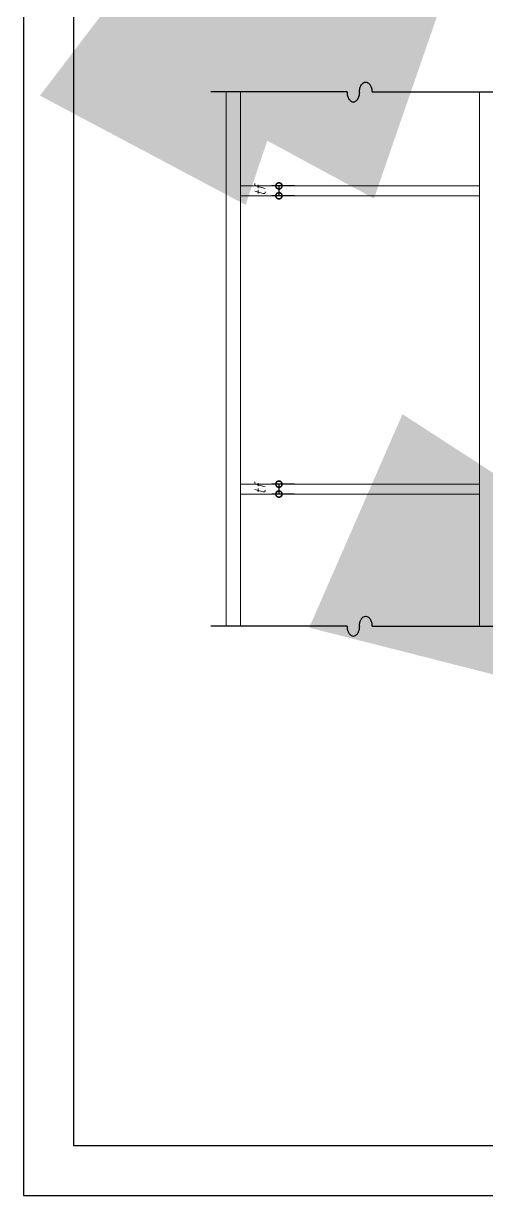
# Model space of a CAD drawing. Header units: inches. Extents: x 460503 to 460688, y 47570 to 48852.
# Drawn here: x 460506.05 to 460519.12, y 47722.34 to 47755.43 of the extents above; entities that cross this region are included whole.
import ezdxf

# ---------------------------------------------------------------- set-up
doc = ezdxf.new("R2010")
doc.units = ezdxf.units.IN
doc.header["$MEASUREMENT"] = 0
for name, color, linetype in [('1', 1, 'Continuous'), ('2Y', 2, 'Continuous'), ('DIM', 8, 'Continuous'), ('Dim-Axe', 1, 'Continuous'), ('lateral brace', 5, 'Continuous'), ('Layer4', 118, 'Continuous'), ('leader-1', 1, 'Continuous')]:
    doc.layers.add(name, color=color, linetype=linetype)
doc.layers.add('WALL-INT', color=3, linetype='Continuous', lineweight=9)
doc.styles.add('ITALICC', font='ITALICC.shx')
doc.styles.add('ROMANS', font='ROMANS', dxfattribs={"width": 0.8})
doc.dimstyles.new('Copy of 1-5(100)', dxfattribs={"dimscale": 100, "dimtxt": 2.5, "dimasz": 2.3, "dimexe": 1.5, "dimexo": 3, "dimgap": 1, "dimtad": 1, "dimdec": 0, "dimlfac": 0.05, "dimdsep": 46, "dimtxsty": 'ROMANS', "dimcen": 0, "dimclrd": 1, "dimclre": 1, "dimclrt": 2, "dimadec": 0, "dimazin": 0, "dimtfac": 2, "dimtdec": 0, "dimtmove": 2, "dimatfit": 3, "dimfxl": 1.5, "dimtolj": 1, "dimtzin": 0, "dimarcsym": 0})
doc.dimstyles.new('Dim-Axe', dxfattribs={"dimtxt": 0.3, "dimasz": 0.35, "dimexe": 0.2, "dimexo": 0.15, "dimgap": 0.09, "dimtad": 0, "dimzin": 4, "dimdsep": 46, "dimtxsty": 'ITALICC', "dimblk1": 'DOTSMALL', "dimblk2": 'DOTSMALL', "dimsah": 1, "dimcen": 0.09, "dimclrd": 1, "dimclre": 1, "dimclrt": 2, "dimazin": 0, "dimtfac": 1, "dimtofl": 0, "dimtmove": 2, "dimatfit": 3, "dimldrblk": 'DOTSMALL', "dimfxl": 0.5, "dimfxlon": 1, "dimtolj": 1, "dimtzin": 0, "dimarcsym": 0})

# ---------------------------------------------------------------- blocks, each defined once
blk = doc.blocks.new('_DOTSMALL')
at = {"color": 0, "linetype": 'ByBlock', "const_width": 0.5}
blk.add_lwpolyline([(-0.0625, 0, 1), (0.0625, 0, 1)], format="xyb", close=True, dxfattribs=at)
blk = doc.blocks.new('*D483')
at = {"layer": 'Defpoints', "color": 0, "transparency": 16777216}
for p in [(460513.848, 47750.841), (460513.26, 47750.561), (460513.848, 47750.561)]:
    blk.add_point(p, dxfattribs=at)
at = {"layer": 'Dim-Axe', "color": 1, "lineweight": -2, "transparency": 16777216}
for p, q in [((460513.698, 47750.841), (460513.06, 47750.841)), ((460513.26, 47750.841), (460513.26, 47750.561)), ((460513.698, 47750.561), (460513.06, 47750.561))]:
    blk.add_line(p, q, dxfattribs=at)
at = {"layer": 'Dim-Axe', "color": 1, "lineweight": -2, "transparency": 16777216, "xscale": 0.35, "yscale": 0.35, "zscale": 0.35}
for p, rotation in [((460513.26, 47750.841), 90), ((460513.26, 47750.561), 270)]:
    blk.add_blockref('_DOTSMALL', p, dxfattribs=dict(at, rotation=rotation))
at = {"layer": 'Dim-Axe', "color": 2, "transparency": 16777216, "insert": (460512.725, 47750.701), "char_height": 0.3, "attachment_point": 5, "rotation": 90, "style": 'ITALICC'}
blk.add_mtext('\\A1;tf', dxfattribs=at)
blk = doc.blocks.new('*D484')
at = {"layer": 'Defpoints', "color": 0, "transparency": 16777216}
for p in [(460513.848, 47742.421), (460513.26, 47742.141), (460513.848, 47742.141)]:
    blk.add_point(p, dxfattribs=at)
at = {"layer": 'Dim-Axe', "color": 1, "lineweight": -2, "transparency": 16777216}
for p, q in [((460513.698, 47742.421), (460513.06, 47742.421)), ((460513.26, 47742.421), (460513.26, 47742.141)), ((460513.698, 47742.141), (460513.06, 47742.141))]:
    blk.add_line(p, q, dxfattribs=at)
at = {"layer": 'Dim-Axe', "color": 1, "lineweight": -2, "transparency": 16777216, "xscale": 0.35, "yscale": 0.35, "zscale": 0.35}
for p, rotation in [((460513.26, 47742.421), 90), ((460513.26, 47742.141), 270)]:
    blk.add_blockref('_DOTSMALL', p, dxfattribs=dict(at, rotation=rotation))
at = {"layer": 'Dim-Axe', "color": 2, "transparency": 16777216, "insert": (460512.725, 47742.281), "char_height": 0.3, "attachment_point": 5, "rotation": 90, "style": 'ITALICC'}
blk.add_mtext('\\A1;tf', dxfattribs=at)

msp = doc.modelspace()

# ---------------------------------------------------------------- linework, layer by layer
at = {"layer": '1'}
msp.add_lwpolyline([(460507.46120186, 47723.75503506), (460588.72955203, 47723.75503506), (460588.72955203, 47780.38803169), (460507.46120186, 47780.38803169)], close=True, dxfattribs=at)
at = {"layer": '2Y', "color": 1}
for p, q in [((460515.18307289, 47753.49128987), (460511.34048232, 47753.49169938)), ((460515.88831565, 47753.49125274), (460519.84647574, 47753.49125274)), ((460515.18307289, 47738.41421558), (460511.34048232, 47738.41462508)), ((460515.88831565, 47738.41417844), (460519.84647574, 47738.41417844))]:
    msp.add_line(p, q, dxfattribs=at)
for points in [[(460515.53151644, 47753.49125274, -0.0646605448), (460515.54601334, 47753.60288412, -0.077520967), (460515.58376847, 47753.68903966, -0.1071733163), (460515.64634545, 47753.75213429, -0.2962281741), (460515.77348664, 47753.75213429, -0.1071733163), (460515.83606362, 47753.68903966, -0.077520967), (460515.87381875, 47753.60288412, -0.0646605448), (460515.88831565, 47753.49125274, -0.0646605448)], [(460515.18307289, 47753.49128987, 0.0646605448), (460515.19756979, 47753.37965849, 0.077520967), (460515.23532493, 47753.29350295, 0.1071733163), (460515.29790191, 47753.23040832, 0.2962282683), (460515.42504309, 47753.23040832, 0.1071733163), (460515.48762007, 47753.29350295, 0.077520967), (460515.5253752, 47753.37965849, 0.0646605448), (460515.53987211, 47753.49128987, 0.0646605448)], [(460515.18307289, 47738.41421558, 0.0646605448), (460515.19756979, 47738.3025842, 0.077520967), (460515.23532493, 47738.21642865, 0.1071733163), (460515.29790191, 47738.15333402, 0.2962282683), (460515.42504309, 47738.15333402, 0.1071733163), (460515.48762007, 47738.21642865, 0.077520967), (460515.5253752, 47738.3025842, 0.0646605448), (460515.53987211, 47738.41421558, 0.0646605448)], [(460515.53151644, 47738.41417844, -0.0646605448), (460515.54601334, 47738.52580982, -0.077520967), (460515.58376847, 47738.61196537, -0.1071733163), (460515.64634545, 47738.67506, -0.2962281741), (460515.77348664, 47738.67506, -0.1071733163), (460515.83606362, 47738.61196537, -0.077520967), (460515.87381875, 47738.52580982, -0.0646605448), (460515.88831565, 47738.41417844, -0.0646605448)]]:
    msp.add_lwpolyline(points, format="xyb", dxfattribs=at)
at = {"layer": 'DIM'}
msp.add_lwpolyline([(460506.04537694, 47722.33921014), (460590.14537694, 47722.33921014), (460590.14537694, 47781.80385661), (460506.04537694, 47781.80385661)], close=True, dxfattribs=at)
at = {"layer": 'lateral brace'}
msp.add_lwpolyline([(460506.04537694, 47722.33921014), (460590.14537694, 47722.33921014), (460590.14537694, 47781.80385661), (460506.04537694, 47781.80385661)], close=True, dxfattribs=at)
at = {"layer": 'Layer4'}
msp.add_lwpolyline([(460590.14537694, 47781.80385661), (460506.04537694, 47781.80385661), (460506.04537694, 47722.33921014), (460590.14537694, 47722.33921014)], close=True, dxfattribs=at)
at = {"layer": 'WALL-INT', "color": 3, "ltscale": 7}
for p, q in [((460511.77283585, 47753.49128987), (460511.77283585, 47738.41421558)), ((460512.17283585, 47753.49128987), (460512.17283585, 47738.41421558)), ((460518.92283585, 47753.49128987), (460518.92283585, 47738.41421558)), ((460512.17283585, 47750.84138317), (460518.92283585, 47750.84138317)), ((460512.17283585, 47750.56138317), (460518.92283585, 47750.56138317)), ((460512.17283585, 47742.42065723), (460518.92283585, 47742.42065723)), ((460512.17283585, 47742.14065723), (460518.92283585, 47742.14065723))]:
    msp.add_line(p, q, dxfattribs=at)

# ---------------------------------------------------------------- dimensions: what is measured, and where the dimension line sits
at = {"layer": 'Dim-Axe'}
for base, p1, p2, picture, middle in [((460513.25991965, 47750.56138317), (460513.84757066, 47750.84138317), (460513.84757066, 47750.56138317), '*D483', (460512.72491965, 47750.70138317)), ((460513.25991965, 47742.14065723), (460513.84757066, 47742.42065723), (460513.84757066, 47742.14065723), '*D484', (460512.72491965, 47742.28065723))]:
    dim = msp.add_linear_dim(base=base, p1=p1, p2=p2, angle=90, text='tf', dimstyle='Dim-Axe', override={"dimlfac": 5, "dimzin": 12}, dxfattribs=at)
    dim.commit()
    dim.dimension.update_dxf_attribs({"geometry": picture, "text_midpoint": middle})

# ---------------------------------------------------------------- leaders
at = {"layer": 'leader-1', "linetype": 'ByBlock'}
for points in [[(460518.79578927, 47769.51023654), (460518.43415782, 47768.82920447), (460517.83503108, 47768.82920447)], [(460522.57310641, 47769.6389694), (460522.17823192, 47768.90952232), (460521.25794783, 47768.90952232)], [(460533.75907358, 47733.37643466), (460532.72061409, 47733.83014887), (460531.28513533, 47733.83014887)]]:
    msp.add_leader(points, dimstyle='Copy of 1-5(100)', override={"dimasz": 0.2, "dimtad": 0}, dxfattribs=at)

doc.saveas('drawing.dxf')
